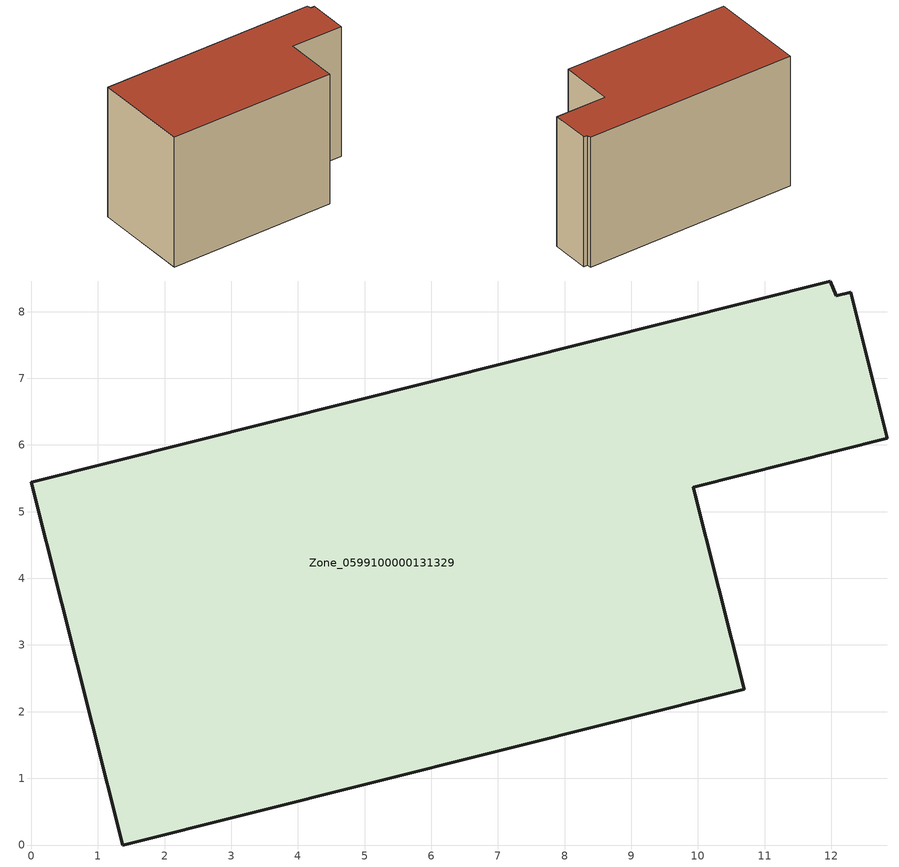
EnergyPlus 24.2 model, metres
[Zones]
Zone_0599100000131329
 floor ground (C_G): 9.93,5.37 10.69,2.34 1.37,0 0,5.44 11.99,8.46 12.08,8.24 12.29,8.29 12.84,6.1 z0
 wall outside (C_F): 0,5.44 1.37,0 10.69,2.34 9.93,5.37 12.84,6.1 12.29,8.29 12.08,8.24 11.99,8.46 0,5.44 z0:7.77
 roof outside (C_R): 12.84,6.1 12.29,8.29 12.08,8.24 11.99,8.46 0,5.44 1.37,0 10.69,2.34 9.93,5.37 z7.77
[BUILDING]
Pand.0599100000131329: North Axis=0; Terrain=City; Loads Convergence Tolerance Value=0.04; Temperature Convergence Tolerance Value=0.4; Solar Distribution=FullExterior; Maximum Number of Warmup Days=25; Minimum Number of Warmup Days=1
[Site:Location]
Rotterdam.The.Hague.AP_ZH_NLD Design_Conditions: Latitude=51.96; Longitude=4.45; Time Zone=1; Elevation=-4.5
[SITE:GROUNDTEMPERATURE:BUILDINGSURFACE]
18, 18, 18, 18, 18, 18, 18, 18, 18, 18, 18, 18
[MATERIAL] Thermal Absorptance=0.9; Solar Absorptance=0.7; Visible Absorptance=0.7
Name | Roughness | Thickness | Conductivity | Density | Specific Heat
G.TC.1975-1991 | MediumSmooth | 0.15 | 0.288461 | 540 | 1210
F.TC.1975-1991 | Rough | 0.3 | 0.230769 | 1920 | 840
R.TC.1975-1991 | MediumRough | 0.2 | 0.153846 | 1500 | 1000
[CONSTRUCTION]
C_G: G.TC.1975-1991
C_F: F.TC.1975-1991
C_R: R.TC.1975-1991
[ZONE]
Zone_0599100000131329: Type=1; Multiplier=1; Ceiling Height=Autocalculate; Volume=Autocalculate; Floor Area=autocalculate; Part of Total Floor Area=Yes
[ZONEINFILTRATION:DESIGNFLOWRATE]
Infil_Zone_0599100000131329: Zone or ZoneList or Space or SpaceList=Zone_0599100000131329; Schedule=AlwaysOn; Design Flow Rate Calculation Method=Flow/Area; Flow Rate per Floor Area=0.003; Constant Term Coefficient=1; Temperature Term Coefficient=0; Velocity Term Coefficient=0; Velocity Squared Term Coefficient=0
[HVACTEMPLATE:ZONE:IDEALLOADSAIRSYSTEM]
Zone_0599100000131329: Maximum Heating Supply Air Temperature=50; Minimum Cooling Supply Air Temperature=13; Maximum Heating Supply Air Humidity Ratio=0.0156; Minimum Cooling Supply Air Humidity Ratio=0.0077; Heating Limit=NoLimit; Cooling Limit=NoLimit; Dehumidification Control Type=ConstantSensibleHeatRatio; Cooling Sensible Heat Ratio=0.7; Dehumidification Setpoint=60; Humidification Control Type=None; Humidification Setpoint=30; Outdoor Air Method=None; Outdoor Air Flow Rate per Person=0.00944; Outdoor Air Flow Rate per Zone Floor Area=0; Outdoor Air Flow Rate per Zone=0; Demand Controlled Ventilation Type=None; Outdoor Air Economizer Type=NoEconomizer; Heat Recovery Type=None; Sensible Heat Recovery Effectiveness=0.7; Latent Heat Recovery Effectiveness=0.65
[ZONECONTROL:THERMOSTAT]
ThermostatControl_Zone_0599100000131329: Zone or ZoneList=Zone_0599100000131329; Control Type Schedule=DualSetpointControlType; Control 1=Thermostat_Zone_0599100000131329; Temperature Difference Between Cutout And Setpoint=0
[THERMOSTATSETPOINT:DUALSETPOINT]
Thermostat_Zone_0599100000131329: Heating Setpoint Temperature Schedule=HeatingSetpoint_Zone_0599100000131329; Cooling Setpoint Temperature Schedule=CoolingSetpoint_Zone_0599100000131329
[SCHEDULE:COMPACT]
HeatingSetpoint_Zone_0599100000131329: Through: 12/31, For: AllDays, Until: 24:00, 21
CoolingSetpoint_Zone_0599100000131329: Through: 12/31, For: AllDays, Until: 24:00, 24
DualSetpointControlType: Through: 12/31, For: AllDays, Until: 24:00, 4
AlwaysOn: Through: 12/31, For: AllDays, Until: 24:00, 1
